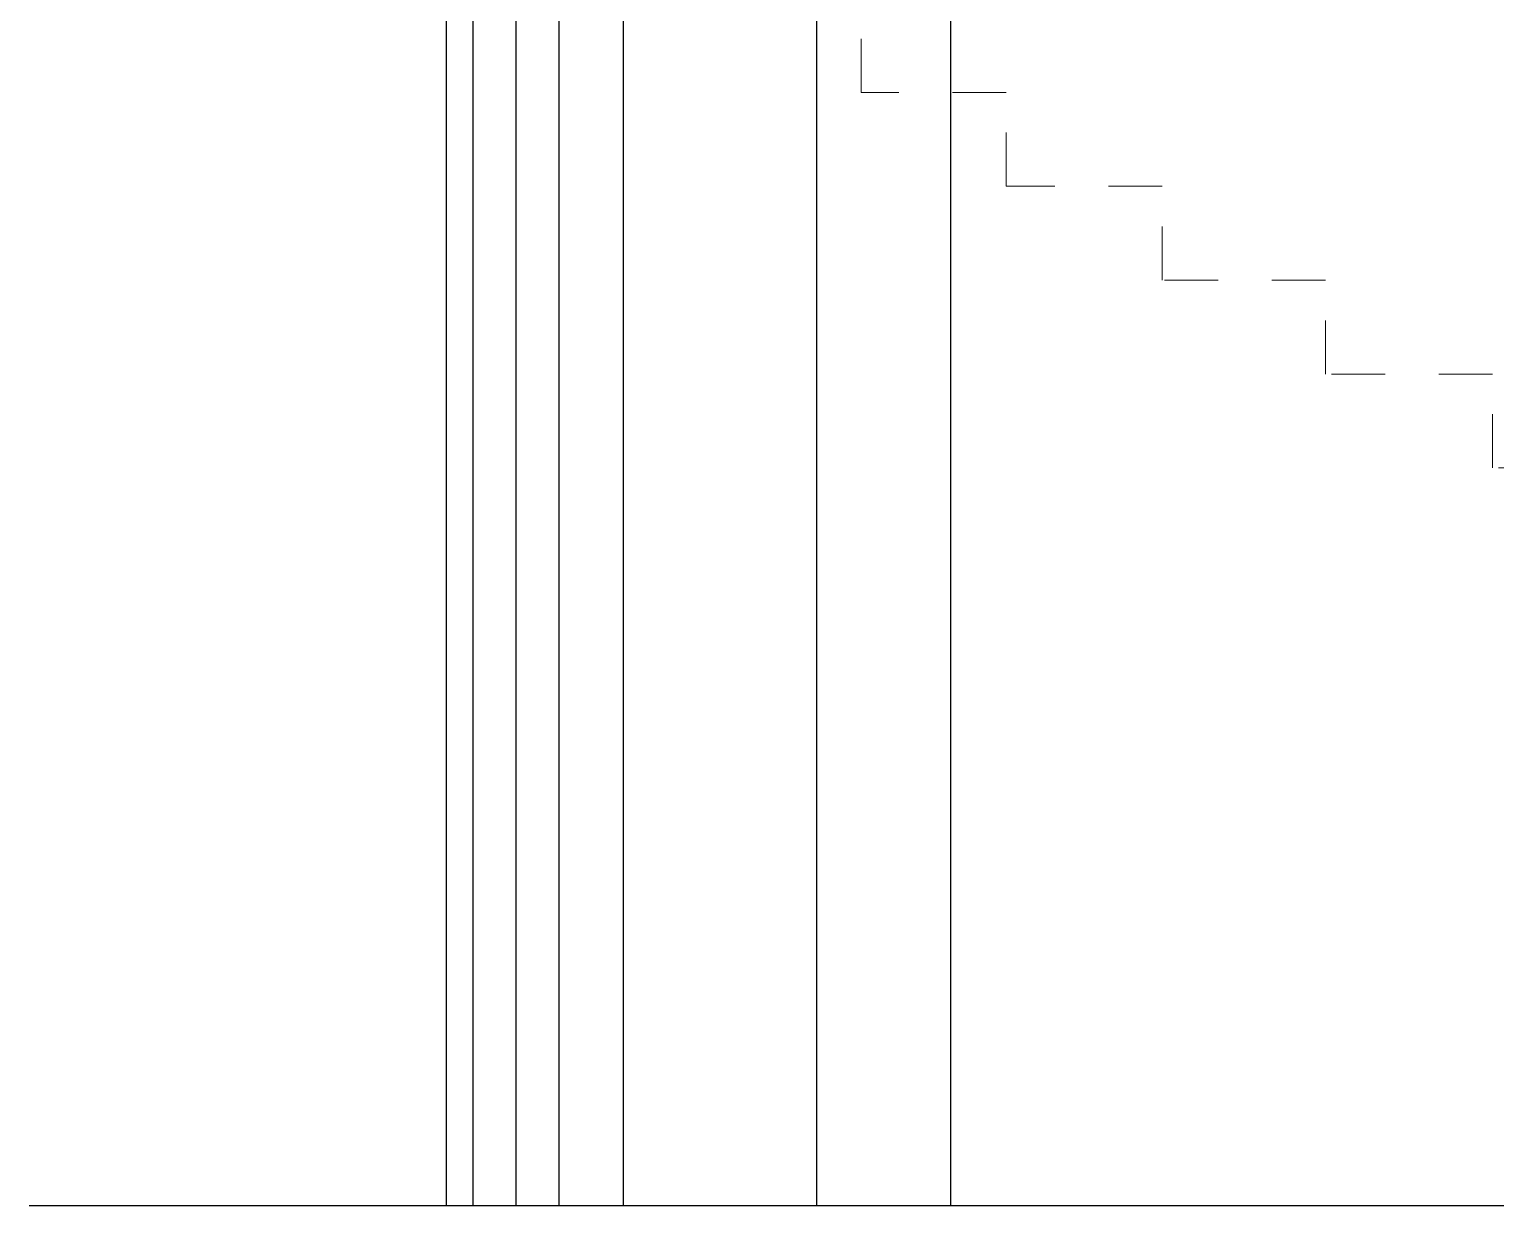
# Model space of a CAD drawing. Header units: inches. Extents: x -370 to 18, y -197 to 199.
# Drawn here: x -286.56 to -283.827, y 124.901 to 127.093 of the extents above; entities that cross this region are included whole.
import ezdxf

# ---------------------------------------------------------------- set-up
doc = ezdxf.new("R2010")
doc.units = ezdxf.units.IN
doc.header["$MEASUREMENT"] = 0
doc.linetypes.add('DASHED', pattern=[0.75, 0.5, -0.25])

msp = doc.modelspace()

# ---------------------------------------------------------------- linework, layer by layer
at = {"color": 5}
msp.add_line((-285.78273, 131.33096), (-285.78273, 124.90096), dxfattribs=at)
at = {"color": 8, "transparency": 33554610}
for p, q in [((-285.73273, 131.33096), (-285.73273, 124.90096)), ((-285.65273, 131.33096), (-285.65273, 124.90096)), ((-285.57273, 131.33096), (-285.57273, 124.90096)), ((-285.45273, 131.33096), (-285.45273, 124.90096)), ((-285.09273, 131.33096), (-285.09273, 124.90096)), ((-284.84273, 131.33096), (-284.84273, 124.90096))]:
    msp.add_line(p, q, dxfattribs=at)
at = {"color": 6}
msp.add_line((-276.78273, 124.90096), (-286.55953, 124.90096), dxfattribs=at)
at = {"color": 8, "linetype": 'DASHED', "lineweight": 5, "ltscale": 0.1, "transparency": 33554610}
for points in [[(-285.00907, 126.97596), (-285.00907, 127.15096), (-285.63273, 127.15096)], [(-284.73905, 126.80096), (-284.73905, 126.97596), (-285.00907, 126.97596)], [(-284.44856, 126.62596), (-284.44856, 126.80096), (-284.73905, 126.80096)], [(-284.14416, 126.45096), (-284.14416, 126.62596), (-284.44856, 126.62596)], [(-283.83273, 126.27596), (-283.83273, 126.45096), (-284.14416, 126.45096)], [(-283.5213, 126.10096), (-283.5213, 126.27596), (-283.83273, 126.27596)]]:
    msp.add_lwpolyline(points, dxfattribs=at)

doc.saveas('drawing.dxf')
